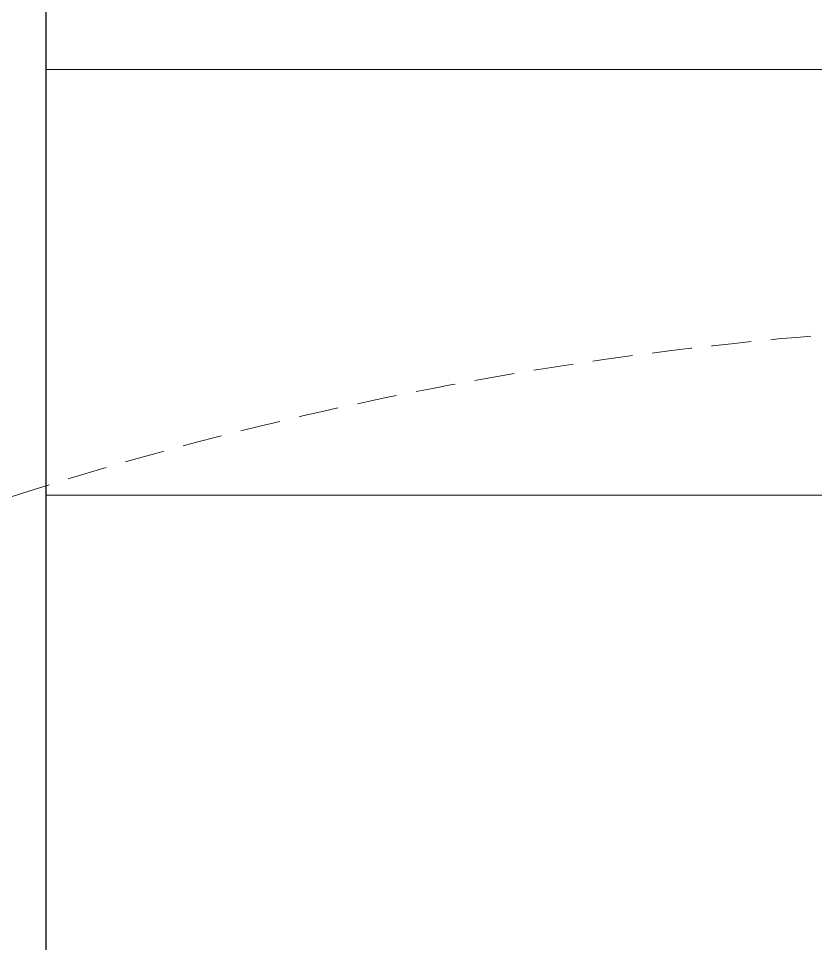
# Model space of a CAD drawing. Header units: millimetres. Extents: x 30661 to 55270, y 139046 to 181896.
# Drawn here: x 49569 to 49756.4, y 166740.7 to 166958.1 of the extents above; entities that cross this region are included whole.
import ezdxf

# ---------------------------------------------------------------- set-up
doc = ezdxf.new("R2010")
doc.units = ezdxf.units.MM
doc.linetypes.add('HIDDEN2', pattern=[0.1875, 0.125, -0.0625])
for name, color, linetype, lineweight in [('АР - детали окон', 152, 'Continuous', 0), ('АР - Наружная стена', 144, 'Continuous', 30), ('АР - Окна', 150, 'Continuous', 9), ('АР - окна - открывание', 251, 'Continuous', 5), ('АР - панель 400', 151, 'Continuous', 30)]:
    doc.layers.add(name, color=color, linetype=linetype, lineweight=lineweight)

# ---------------------------------------------------------------- blocks, each defined once
blk = doc.blocks.new('блок балконный дверной с проходом 750мм')
at = {"layer": 'АР - детали окон', "color": 251}
blk.add_lwpolyline([(-950.000098820652, 79.99791722252277), (-900.000098820652, 79.99791722252277), (-900.000098820652, 149.9979172225228), (-50.00009882065217, 149.9979172225228), (-50.00009882065217, 79.99791722252277), (-9.882065216970659e-05, 79.99791722252277), (-9.882065216970659e-05, -250.0020827774772), (-950.000098820652, -250.0020827774771)], close=True, dxfattribs=at)
at = {"layer": 'АР - окна - открывание', "color": 252, "linetype": 'HIDDEN2', "lineweight": 0, "ltscale": 75}
blk.add_arc((-50.5144568612377, -0.0003663423633781804), 839.7754183786165, 180, 270, dxfattribs=at)
blk = doc.blocks.new('*U97')
at = {"layer": 'АР - детали окон', "color": 251}
blk.add_lwpolyline([(390.0000000009313, 329.9999995769566), (0, 329.9999995769566), (0, -1.269226076657973e-17), (50, -1.269226076657973e-17), (50, -69.99999999999999), (340.0000000009313, -69.99999999999999), (340.0000000009313, -1.269226076657973e-17), (390.0000000009313, -1.269226076657973e-17), (390.0000000009313, 239.9999995769566)], close=True, dxfattribs=at)
blk = doc.blocks.new('Квартира 1К 6300 тип 39')
at = {"layer": 'АР - Наружная стена'}
blk.add_lwpolyline([(5850.000000000931, 3290.000000001397), (5850, 4.656612873077393e-10), (5450, 4.656612873077393e-10), (5450.000000000931, 3290.000000001397)], close=True, dxfattribs=at)
at = {"layer": 'АР - Окна', "rotation": 270}
blk.add_blockref('блок балконный дверной с проходом 750мм', (5700.00208277721, 1599.999901179923), dxfattribs=at)
at = {"layer": 'АР - панель 400', "rotation": 90.00000000000001}
blk.add_blockref('*U97', (5779.999999576248, 2450.000000000466), dxfattribs=at)
blk = doc.blocks.new('V_Section_1')
blk.add_blockref('Квартира 1К 6300 тип 39', (8949.999999593943, -16299.99999999953))

msp = doc.modelspace()

# ---------------------------------------------------------------- block references
msp.add_blockref('V_Section_1', (35175.46006017534, 180696.1139150281))

doc.saveas('drawing.dxf')
